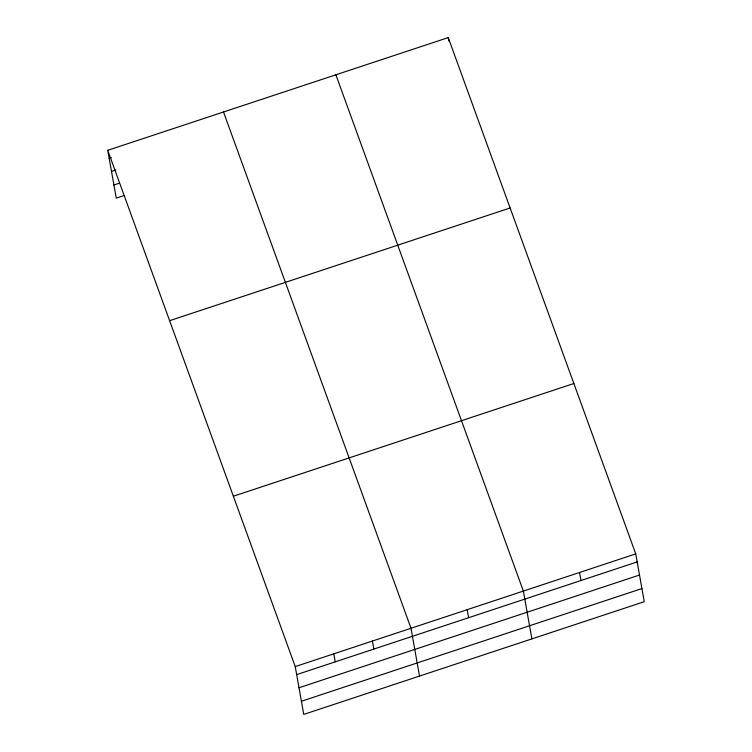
<?xml version="1.0" encoding="UTF-8"?>
<svg xmlns="http://www.w3.org/2000/svg" width="752" height="752" viewBox="0 0 752 752"><rect width="100%" height="100%" fill="white"/><g stroke="black" fill="none" stroke-linecap="round" stroke-linejoin="round"><path stroke-width="1.13" d="M107.743 150.306L448.248 37.6L635.741 553.886L644.257 601.694L303.752 714.4L295.235 666.592L107.743 150.306L116.259 198.114L123.986 195.558M109.181 158.334L111.381 157.6M111.512 171.456L115.93 169.999M113.928 184.983L119.436 183.159M169.623 320.681L510.119 207.975M233.364 496.217L573.861 383.511M295.235 666.592L635.741 553.886M296.664 674.619L637.17 561.923M299.005 687.751L639.501 575.045M301.411 701.268L641.917 588.572M335.881 74.796L523.373 591.081L531.89 638.89M223.513 111.982L411.006 628.268L419.522 676.086M579.557 572.479L580.986 580.516M448.248 37.6L448.859 41.04M467.189 609.675L468.618 617.702M372.419 641.042L373.847 649.07M333.822 653.817L335.26 661.845"/></g></svg>
